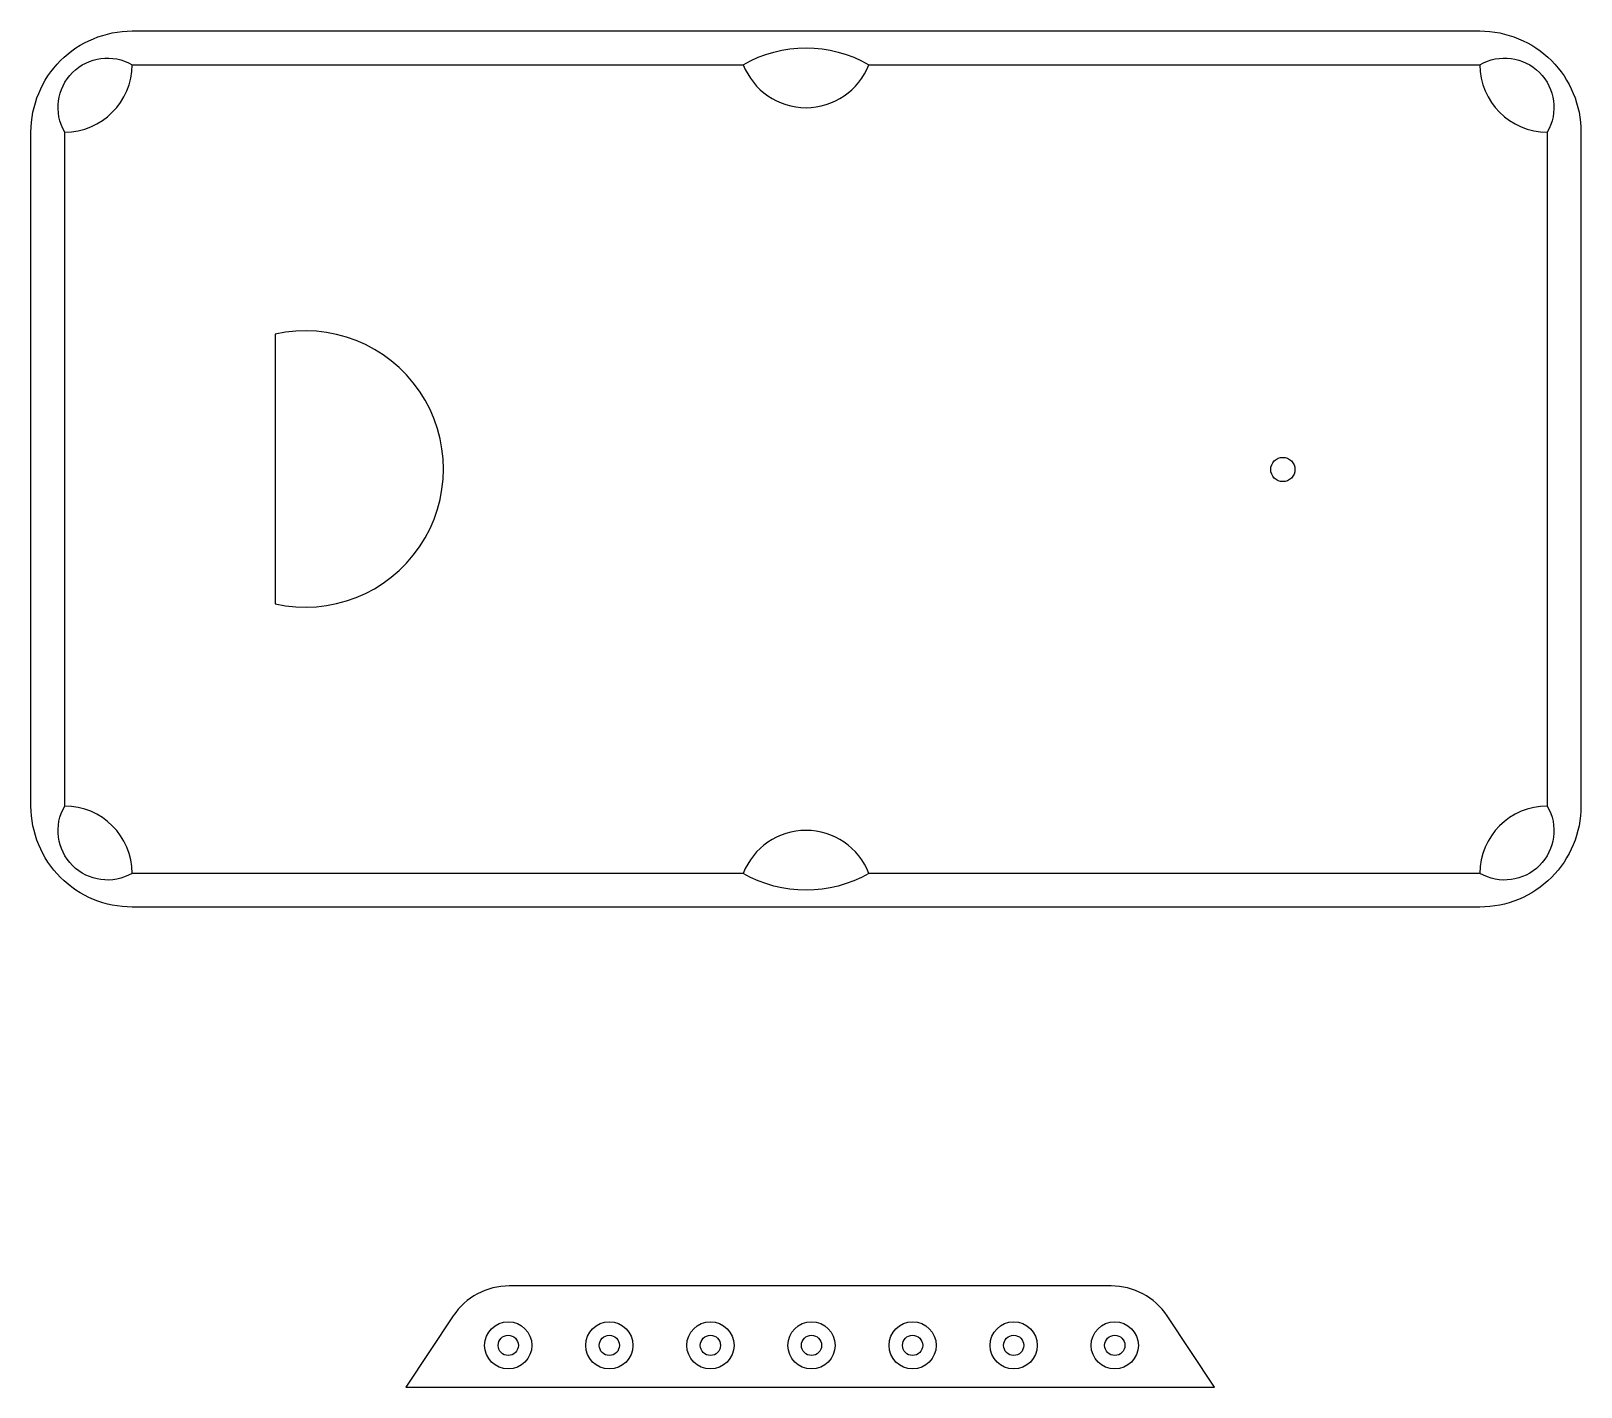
# Model space of a CAD drawing. Extents: x -1.14 to 1.16, y -1.36 to 0.65.
import ezdxf

# ---------------------------------------------------------------- set-up
doc = ezdxf.new("R2010")
doc.units = 0
doc.header["$LTSCALE"] = 0.5
doc.header["$MEASUREMENT"] = 0
doc.layers.add('A-MOBILIA', color=2, linetype='CONTINUOUS')
doc.layers.add('ESC-50', color=1, linetype='CONTINUOUS')

msp = doc.modelspace()

# ---------------------------------------------------------------- linework, layer by layer
at = {"layer": 'A-MOBILIA'}
for points in [[(1.1567, 0.5), (1.1567, -0.5, -0.414214), (1.0067, -0.65), (-0.9933, -0.65, -0.414214), (-1.1433, -0.5), (-1.1433, 0.5, -0.414214), (-0.9933, 0.65), (1.0067, 0.65, -0.414214)], [(1.1067, 0.5), (1.1067, -0.5, -0.767767), (1.0067, -0.6), (0.1, -0.6, -0.268176), (-0.0864, -0.6), (-0.9933, -0.6, -0.767767), (-1.0933, -0.5), (-1.0933, 0.5, -0.767767), (-0.9933, 0.6), (-0.0864, 0.6, -0.268176), (0.1, 0.6), (1.0067, 0.6, -0.767767)], [(0.613, -1.3621), (0.5427, -1.2566, 0.250765), (0.4594, -1.2121), (-0.4335, -1.2121, 0.250765), (-0.5167, -1.2566), (-0.587, -1.3621)]]:
    msp.add_lwpolyline(points, format="xyb", close=True, dxfattribs=at)
for centre, start, end in [((-1.0933, 0.6), 270, 0), ((0.0068, 0.6362), 201.2158, 338.7842), ((1.1067, 0.6), 180, 270), ((-1.0933, -0.6), 0, 90), ((1.1067, -0.6), 90, 180), ((0.0068, -0.6362), 21.2158, 158.7842)]:
    msp.add_arc(centre, 0.1, start, end, dxfattribs=at)
at = {"layer": 'ESC-50'}
msp.add_lwpolyline([(-0.7812, -0.2, 1.25), (-0.7812, 0.2)], format="xyb", close=True, dxfattribs=at)
for centre, radius in [((0.7143, -0.0007), 0.018), ((-0.4351, -1.3003), 0.035), ((-0.4351, -1.3003), 0.015), ((-0.2851, -1.3003), 0.035), ((-0.2851, -1.3003), 0.015), ((-0.1351, -1.3003), 0.035), ((-0.1351, -1.3003), 0.015), ((0.0149, -1.3003), 0.035), ((0.0149, -1.3003), 0.015), ((0.1649, -1.3003), 0.035), ((0.1649, -1.3003), 0.015), ((0.3149, -1.3003), 0.035), ((0.3149, -1.3003), 0.015), ((0.4649, -1.3003), 0.035), ((0.4649, -1.3003), 0.015)]:
    msp.add_circle(centre, radius, dxfattribs=at)

doc.saveas('drawing.dxf')
